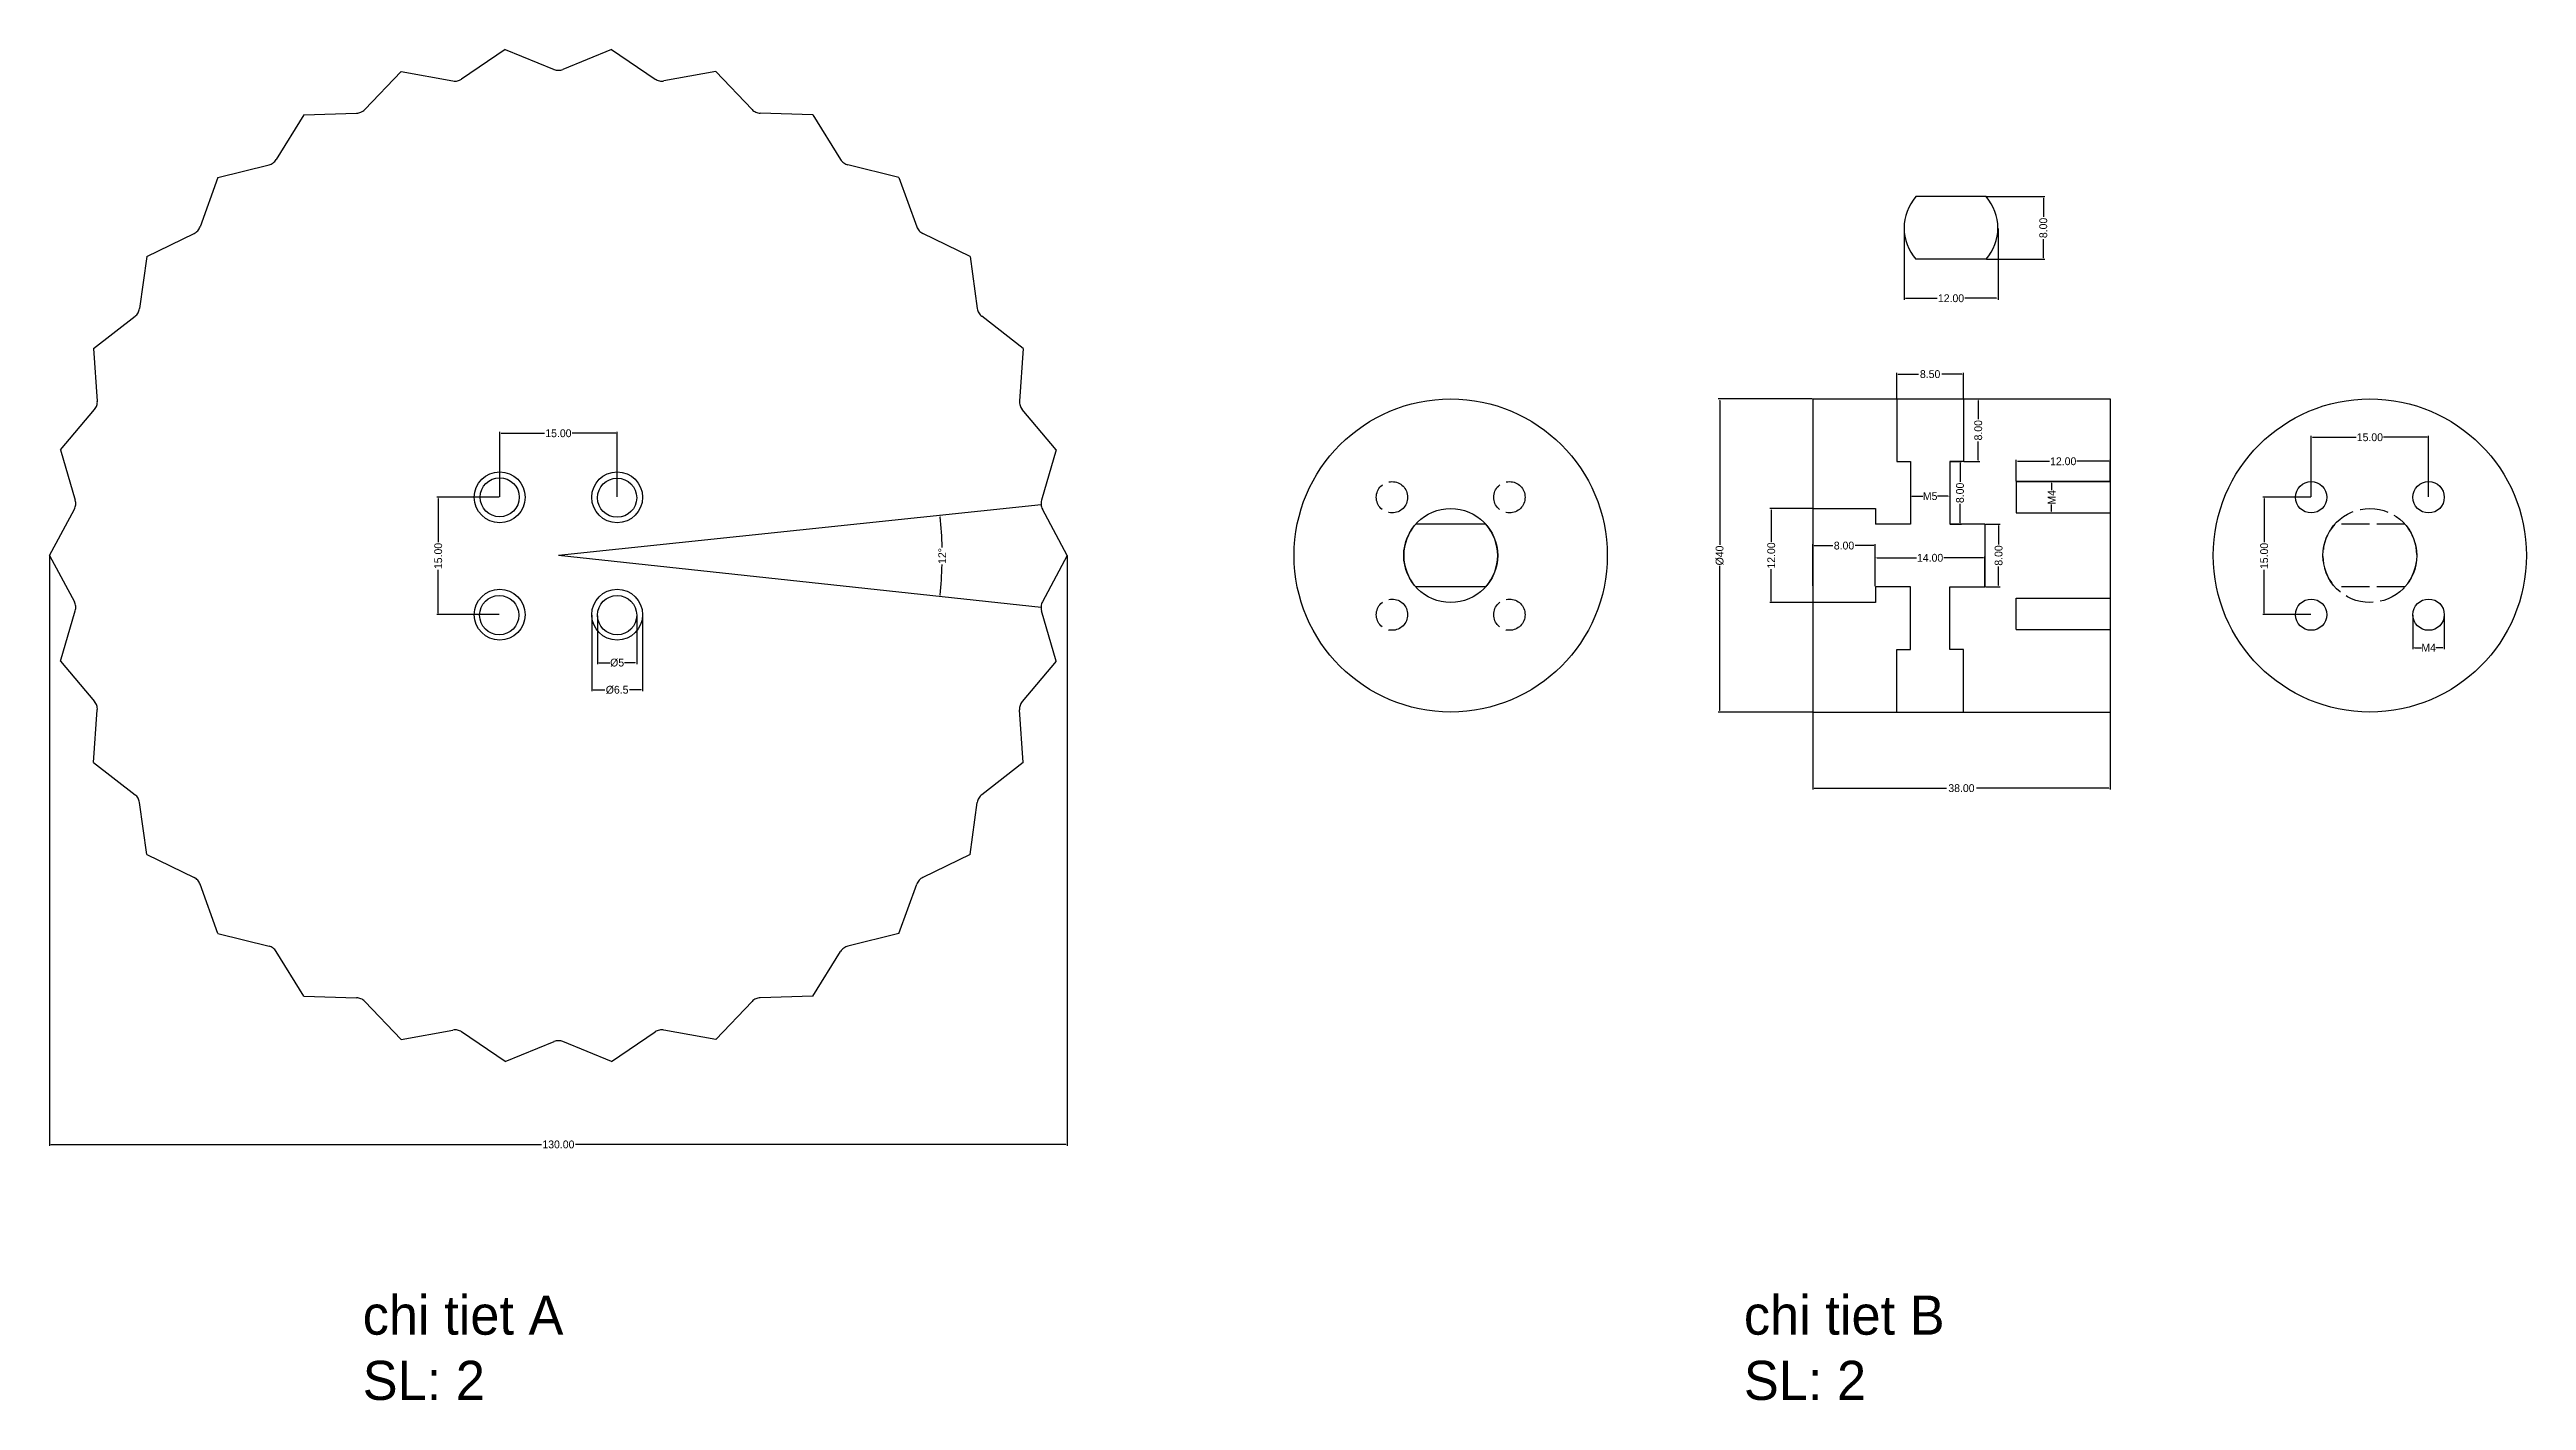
# Model space of a CAD drawing. Header units: inches. Extents: x 84 to 891, y -108 to 65.
# Drawn here: x 83.8 to 400.1, y -108 to 64.6 of the extents above; entities that cross this region are included whole.
import ezdxf

# ---------------------------------------------------------------- set-up
doc = ezdxf.new("R2010")
doc.units = ezdxf.units.IN
doc.header["$MEASUREMENT"] = 0
doc.linetypes.add('ACAD_ISO02W100', pattern=[15, 12, -3])
doc.dimstyles.get("Standard").update_dxf_attribs({"dimtxt": 1, "dimasz": 0.18, "dimexe": 0.18, "dimexo": 0.0625, "dimgap": 0.09, "dimtad": 0, "dimtoh": 1, "dimzin": 0, "dimdsep": 46, "dimtxsty": 'Standard', "dimcen": 0.09, "dimadec": 0, "dimazin": 0, "dimtfac": 1, "dimtofl": 0, "dimtmove": 0, "dimatfit": 3, "dimfxl": 1, "dimtolj": 1, "dimtzin": 0, "dimarcsym": 0})

# ---------------------------------------------------------------- blocks, each defined once
blk = doc.blocks.new('*D4')
at = {"color": 0, "lineweight": -2}
for p, q in [((83.75, -0.06), (83.75, -75.43)), ((213.75, -0.06), (213.75, -75.43)), ((83.93, -75.25), (146.58, -75.25)), ((213.57, -75.25), (150.92, -75.25))]:
    blk.add_line(p, q, dxfattribs=at)
at = {"color": 0}
for points in [[(83.93, -75.22), (83.93, -75.28), (83.75, -75.25)], [(213.57, -75.22), (213.57, -75.28), (213.75, -75.25)]]:
    blk.add_solid(points, dxfattribs=at)
at = {"layer": 'Defpoints', "color": 0}
for p in [(83.75, 0), (213.75, 0), (83.75, -75.25)]:
    blk.add_point(p, dxfattribs=at)
at = {"color": 0, "insert": (148.75, -75.25), "char_height": 1, "attachment_point": 5}
blk.add_mtext('\\A1;130.00', dxfattribs=at)
blk = doc.blocks.new('*D16')
at = {"color": 0, "lineweight": -2}
for start, end in [(1.2016, 5.7896), (354.0655, 358.6536)]:
    blk.add_arc((148.75, 0), 49.02, start, end, dxfattribs=at)
at = {"color": 0}
for points in [[(197.5, 4.94), (197.55, 4.95), (197.51, 5.12)], [(197.54, -5.07), (197.48, -5.07), (197.49, -5.25)]]:
    blk.add_solid(points, dxfattribs=at)
at = {"layer": 'Defpoints', "color": 0}
for p in [(210.41, 6.48), (148.75, 0), (148.75, 0), (197.74, -1.79), (210.4, -6.64)]:
    blk.add_point(p, dxfattribs=at)
at = {"color": 0, "insert": (197.77, -0.06), "char_height": 1, "attachment_point": 5, "rotation": 89.9276}
blk.add_mtext('\\A1;12°', dxfattribs=at)
blk = doc.blocks.new('*D20')
at = {"color": 0, "lineweight": -2}
for p, q in [((141.25, 7.5), (141.25, 15.79)), ((141.43, 15.61), (146.99, 15.61)), ((156.07, 15.61), (150.51, 15.61)), ((156.25, 7.5), (156.25, 15.79))]:
    blk.add_line(p, q, dxfattribs=at)
at = {"color": 0}
for points in [[(141.43, 15.64), (141.43, 15.58), (141.25, 15.61)], [(156.07, 15.64), (156.07, 15.58), (156.25, 15.61)]]:
    blk.add_solid(points, dxfattribs=at)
at = {"layer": 'Defpoints', "color": 0}
for p in [(156.25, 15.61), (141.25, 7.44), (156.25, 7.44)]:
    blk.add_point(p, dxfattribs=at)
at = {"color": 0, "insert": (148.75, 15.61), "char_height": 1, "attachment_point": 5}
blk.add_mtext('\\A1;15.00', dxfattribs=at)
blk = doc.blocks.new('*D21')
at = {"color": 0, "lineweight": -2}
for p, q in [((141.19, 7.44), (133.22, 7.44)), ((133.4, 7.26), (133.4, 1.69)), ((133.4, -7.38), (133.4, -1.82)), ((141.19, -7.56), (133.22, -7.56))]:
    blk.add_line(p, q, dxfattribs=at)
at = {"color": 0}
for points in [[(133.37, 7.26), (133.43, 7.26), (133.4, 7.44)], [(133.37, -7.38), (133.43, -7.38), (133.4, -7.56)]]:
    blk.add_solid(points, dxfattribs=at)
at = {"layer": 'Defpoints', "color": 0}
for p in [(141.25, 7.44), (133.4, -7.56), (141.25, -7.56)]:
    blk.add_point(p, dxfattribs=at)
at = {"color": 0, "insert": (133.4, -0.06), "char_height": 1, "attachment_point": 5, "rotation": 90}
blk.add_mtext('\\A1;15.00', dxfattribs=at)
blk = doc.blocks.new('*D22')
at = {"color": 0, "lineweight": -2}
for p, q in [((153, -7.62), (153, -17.35)), ((159.5, -7.62), (159.5, -17.35)), ((153.18, -17.17), (154.66, -17.17)), ((159.32, -17.17), (157.84, -17.17))]:
    blk.add_line(p, q, dxfattribs=at)
at = {"color": 0}
for points in [[(153.18, -17.14), (153.18, -17.2), (153, -17.17)], [(159.32, -17.14), (159.32, -17.2), (159.5, -17.17)]]:
    blk.add_solid(points, dxfattribs=at)
at = {"layer": 'Defpoints', "color": 0}
for p in [(153, -7.56), (159.5, -7.56), (159.5, -17.17)]:
    blk.add_point(p, dxfattribs=at)
at = {"color": 0, "insert": (156.25, -17.17), "char_height": 1, "attachment_point": 5}
blk.add_mtext('\\A1;%%c6.5', dxfattribs=at)
blk = doc.blocks.new('*D27')
at = {"color": 0, "lineweight": -2}
for p, q in [((331.16, 45.85), (338.6, 45.85)), ((338.42, 45.67), (338.42, 43.28)), ((338.42, 38.03), (338.42, 40.43)), ((331.16, 37.85), (338.6, 37.85))]:
    blk.add_line(p, q, dxfattribs=at)
at = {"color": 0}
for points in [[(338.39, 45.67), (338.45, 45.67), (338.42, 45.85)], [(338.39, 38.03), (338.45, 38.03), (338.42, 37.85)]]:
    blk.add_solid(points, dxfattribs=at)
at = {"layer": 'Defpoints', "color": 0}
for p in [(331.1, 45.85), (331.1, 37.85), (338.42, 37.85)]:
    blk.add_point(p, dxfattribs=at)
at = {"color": 0, "insert": (338.42, 41.85), "char_height": 1, "attachment_point": 5, "rotation": 90}
blk.add_mtext('\\A1;8.00', dxfattribs=at)
blk = doc.blocks.new('*D28')
at = {"color": 0, "lineweight": -2}
for p, q in [((320.63, 41.79), (320.63, 32.68)), ((332.63, 41.79), (332.63, 32.68)), ((320.81, 32.86), (324.87, 32.86)), ((332.45, 32.86), (328.38, 32.86))]:
    blk.add_line(p, q, dxfattribs=at)
at = {"color": 0}
for points in [[(320.81, 32.89), (320.81, 32.83), (320.63, 32.86)], [(332.45, 32.89), (332.45, 32.83), (332.63, 32.86)]]:
    blk.add_solid(points, dxfattribs=at)
at = {"layer": 'Defpoints', "color": 0}
for p in [(320.63, 41.85), (332.63, 41.85), (332.63, 32.86)]:
    blk.add_point(p, dxfattribs=at)
at = {"color": 0, "insert": (326.63, 32.86), "char_height": 1, "attachment_point": 5}
blk.add_mtext('\\A1;12.00', dxfattribs=at)
blk = doc.blocks.new('*D29')
at = {"color": 0, "lineweight": -2}
for p, q in [((308.9, 20), (296.9, 20)), ((297.08, 19.82), (297.08, 1.34)), ((297.08, -19.82), (297.08, -1.34)), ((308.9, -20), (296.9, -20))]:
    blk.add_line(p, q, dxfattribs=at)
at = {"color": 0}
for points in [[(297.05, 19.82), (297.11, 19.82), (297.08, 20)], [(297.05, -19.82), (297.11, -19.82), (297.08, -20)]]:
    blk.add_solid(points, dxfattribs=at)
at = {"layer": 'Defpoints', "color": 0}
for p in [(308.96, 20), (297.08, -20), (308.96, -20)]:
    blk.add_point(p, dxfattribs=at)
at = {"color": 0, "insert": (297.08, 0), "char_height": 1, "attachment_point": 5, "rotation": 90}
blk.add_mtext('\\A1;%%c40', dxfattribs=at)
blk = doc.blocks.new('*D30')
at = {"color": 0, "lineweight": -2}
for p, q in [((308.9, 6), (303.49, 6)), ((303.67, 5.82), (303.67, 1.76)), ((303.67, -5.82), (303.67, -1.76)), ((308.9, -6), (303.49, -6))]:
    blk.add_line(p, q, dxfattribs=at)
at = {"color": 0}
for points in [[(303.64, 5.82), (303.7, 5.82), (303.67, 6)], [(303.64, -5.82), (303.7, -5.82), (303.67, -6)]]:
    blk.add_solid(points, dxfattribs=at)
at = {"layer": 'Defpoints', "color": 0}
for p in [(308.96, 6), (303.67, -6), (308.96, -6)]:
    blk.add_point(p, dxfattribs=at)
at = {"color": 0, "insert": (303.67, 0), "char_height": 1, "attachment_point": 5, "rotation": 90}
blk.add_mtext('\\A1;12.00', dxfattribs=at)
blk = doc.blocks.new('*D31')
at = {"color": 0, "lineweight": -2}
for p, q in [((316.96, -3.94), (316.96, -0.12)), ((317.14, -0.3), (322.21, -0.3)), ((330.78, -0.3), (325.72, -0.3)), ((330.96, -3.94), (330.96, -0.12))]:
    blk.add_line(p, q, dxfattribs=at)
at = {"color": 0}
for points in [[(317.14, -0.27), (317.14, -0.33), (316.96, -0.3)], [(330.78, -0.27), (330.78, -0.33), (330.96, -0.3)]]:
    blk.add_solid(points, dxfattribs=at)
at = {"layer": 'Defpoints', "color": 0}
for p in [(330.96, -0.3), (316.96, -4), (330.96, -4)]:
    blk.add_point(p, dxfattribs=at)
at = {"color": 0, "insert": (323.96, -0.3), "char_height": 1, "attachment_point": 5}
blk.add_mtext('\\A1;14.00', dxfattribs=at)
blk = doc.blocks.new('*D26')
at = {"color": 0, "lineweight": -2}
for p, q in [((319.71, 20.06), (319.71, 23.35)), ((319.89, 23.17), (322.46, 23.17)), ((328.03, 23.17), (325.47, 23.17)), ((328.21, 20.06), (328.21, 23.35))]:
    blk.add_line(p, q, dxfattribs=at)
at = {"color": 0}
for points in [[(319.89, 23.2), (319.89, 23.14), (319.71, 23.17)], [(328.03, 23.2), (328.03, 23.14), (328.21, 23.17)]]:
    blk.add_solid(points, dxfattribs=at)
at = {"layer": 'Defpoints', "color": 0}
for p in [(328.21, 23.17), (319.71, 20), (328.21, 20)]:
    blk.add_point(p, dxfattribs=at)
at = {"color": 0, "insert": (323.96, 23.17), "char_height": 1, "attachment_point": 5}
blk.add_mtext('\\A1;8.50', dxfattribs=at)
blk = doc.blocks.new('*D32')
at = {"color": 0, "lineweight": -2}
for p, q in [((331.03, 4), (332.89, 4)), ((332.71, 3.82), (332.71, 1.42)), ((332.71, -3.82), (332.71, -1.42)), ((331.03, -4), (332.89, -4))]:
    blk.add_line(p, q, dxfattribs=at)
at = {"color": 0}
for points in [[(332.68, 3.82), (332.74, 3.82), (332.71, 4)], [(332.68, -3.82), (332.74, -3.82), (332.71, -4)]]:
    blk.add_solid(points, dxfattribs=at)
at = {"layer": 'Defpoints', "color": 0}
for p in [(330.96, 4), (332.71, 4), (330.96, -4)]:
    blk.add_point(p, dxfattribs=at)
at = {"color": 0, "insert": (332.71, 0), "char_height": 1, "attachment_point": 5, "rotation": 90}
blk.add_mtext('\\A1;8.00', dxfattribs=at)
blk = doc.blocks.new('*D33')
at = {"color": 0, "lineweight": -2}
for p, q in [((337.18, 9.44), (339.66, 9.44)), ((339.48, 9.26), (339.48, 8.36)), ((339.48, 5.62), (339.48, 6.51)), ((337.18, 5.44), (339.66, 5.44))]:
    blk.add_line(p, q, dxfattribs=at)
at = {"color": 0}
for points in [[(339.45, 9.26), (339.51, 9.26), (339.48, 9.44)], [(339.45, 5.62), (339.51, 5.62), (339.48, 5.44)]]:
    blk.add_solid(points, dxfattribs=at)
at = {"layer": 'Defpoints', "color": 0}
for p in [(337.12, 9.44), (337.12, 5.44), (339.48, 5.44)]:
    blk.add_point(p, dxfattribs=at)
at = {"color": 0, "insert": (339.48, 7.44), "char_height": 1, "attachment_point": 5, "rotation": 90}
blk.add_mtext('\\A1;M4', dxfattribs=at)
blk = doc.blocks.new('*D34')
at = {"color": 0, "lineweight": -2}
for p, q in [((334.96, 9.5), (334.96, 12.21)), ((335.14, 12.03), (339.21, 12.03)), ((346.78, 12.03), (342.72, 12.03)), ((346.96, 9.5), (346.96, 12.21))]:
    blk.add_line(p, q, dxfattribs=at)
at = {"color": 0}
for points in [[(335.14, 12.06), (335.14, 12), (334.96, 12.03)], [(346.78, 12.06), (346.78, 12), (346.96, 12.03)]]:
    blk.add_solid(points, dxfattribs=at)
at = {"layer": 'Defpoints', "color": 0}
for p in [(346.96, 12.03), (334.96, 9.44), (346.96, 9.44)]:
    blk.add_point(p, dxfattribs=at)
at = {"color": 0, "insert": (340.96, 12.03), "char_height": 1, "attachment_point": 5}
blk.add_mtext('\\A1;12.00', dxfattribs=at)
blk = doc.blocks.new('*D35')
at = {"color": 0, "lineweight": -2}
for p, q in [((308.96, -3.87), (308.96, 1.44)), ((309.14, 1.26), (311.54, 1.26)), ((316.78, 1.26), (314.39, 1.26)), ((316.96, -3.87), (316.96, 1.44))]:
    blk.add_line(p, q, dxfattribs=at)
at = {"color": 0}
for points in [[(309.14, 1.29), (309.14, 1.23), (308.96, 1.26)], [(316.78, 1.29), (316.78, 1.23), (316.96, 1.26)]]:
    blk.add_solid(points, dxfattribs=at)
at = {"layer": 'Defpoints', "color": 0}
for p in [(308.96, 1.26), (308.96, -3.94), (316.96, -3.94)]:
    blk.add_point(p, dxfattribs=at)
at = {"color": 0, "insert": (312.96, 1.26), "char_height": 1, "attachment_point": 5}
blk.add_mtext('\\A1;8.00', dxfattribs=at)
blk = doc.blocks.new('*D36')
at = {"color": 0, "lineweight": -2}
for p, q in [((328.28, 20), (330.29, 20)), ((330.11, 19.82), (330.11, 17.42)), ((330.11, 12.18), (330.11, 14.58)), ((328.28, 12), (330.29, 12))]:
    blk.add_line(p, q, dxfattribs=at)
at = {"color": 0}
for points in [[(330.08, 19.82), (330.14, 19.82), (330.11, 20)], [(330.08, 12.18), (330.14, 12.18), (330.11, 12)]]:
    blk.add_solid(points, dxfattribs=at)
at = {"layer": 'Defpoints', "color": 0}
for p in [(328.21, 20), (328.21, 12), (330.11, 12)]:
    blk.add_point(p, dxfattribs=at)
at = {"color": 0, "insert": (330.11, 16), "char_height": 1, "attachment_point": 5, "rotation": 90}
blk.add_mtext('\\A1;8.00', dxfattribs=at)
blk = doc.blocks.new('*D37')
at = {"color": 0, "lineweight": -2}
for p, q in [((326.53, 12), (327.96, 12)), ((327.78, 11.82), (327.78, 9.42)), ((327.78, 4.18), (327.78, 6.58)), ((326.53, 4), (327.96, 4))]:
    blk.add_line(p, q, dxfattribs=at)
at = {"color": 0}
for points in [[(327.75, 11.82), (327.81, 11.82), (327.78, 12)], [(327.75, 4.18), (327.81, 4.18), (327.78, 4)]]:
    blk.add_solid(points, dxfattribs=at)
at = {"layer": 'Defpoints', "color": 0}
for p in [(326.46, 12), (326.46, 4), (327.78, 4)]:
    blk.add_point(p, dxfattribs=at)
at = {"color": 0, "insert": (327.78, 8), "char_height": 1, "attachment_point": 5, "rotation": 90}
blk.add_mtext('\\A1;8.00', dxfattribs=at)
blk = doc.blocks.new('*D38')
at = {"color": 0, "lineweight": -2}
for p, q in [((321.46, 10), (321.46, 7.4)), ((326.46, 10), (326.46, 7.4)), ((321.64, 7.58), (323.04, 7.58)), ((326.28, 7.58), (324.89, 7.58))]:
    blk.add_line(p, q, dxfattribs=at)
at = {"color": 0}
for points in [[(321.64, 7.61), (321.64, 7.55), (321.46, 7.58)], [(326.28, 7.61), (326.28, 7.55), (326.46, 7.58)]]:
    blk.add_solid(points, dxfattribs=at)
at = {"layer": 'Defpoints', "color": 0}
for p in [(321.46, 10.07), (326.46, 10.07), (326.46, 7.58)]:
    blk.add_point(p, dxfattribs=at)
at = {"color": 0, "insert": (323.96, 7.58), "char_height": 1, "attachment_point": 5}
blk.add_mtext('\\A1;M5', dxfattribs=at)
blk = doc.blocks.new('*D39')
at = {"color": 0, "lineweight": -2}
for p, q in [((308.96, -20.06), (308.96, -29.91)), ((346.96, -20.06), (346.96, -29.91)), ((309.14, -29.73), (326.04, -29.73)), ((346.78, -29.73), (329.89, -29.73))]:
    blk.add_line(p, q, dxfattribs=at)
at = {"color": 0}
for points in [[(309.14, -29.7), (309.14, -29.76), (308.96, -29.73)], [(346.78, -29.7), (346.78, -29.76), (346.96, -29.73)]]:
    blk.add_solid(points, dxfattribs=at)
at = {"layer": 'Defpoints', "color": 0}
for p in [(308.96, -20), (346.96, -20), (346.96, -29.73)]:
    blk.add_point(p, dxfattribs=at)
at = {"color": 0, "insert": (327.96, -29.73), "char_height": 1, "attachment_point": 5}
blk.add_mtext('\\A1;38.00', dxfattribs=at)
blk = doc.blocks.new('*D40')
at = {"color": 0, "lineweight": -2}
for p, q in [((153.75, -7.69), (153.75, -13.88)), ((158.75, -7.69), (158.75, -13.88)), ((153.93, -13.7), (155.33, -13.7)), ((158.57, -13.7), (157.17, -13.7))]:
    blk.add_line(p, q, dxfattribs=at)
at = {"color": 0}
for points in [[(153.93, -13.67), (153.93, -13.73), (153.75, -13.7)], [(158.57, -13.67), (158.57, -13.73), (158.75, -13.7)]]:
    blk.add_solid(points, dxfattribs=at)
at = {"layer": 'Defpoints', "color": 0}
for p in [(153.75, -7.62), (158.75, -7.62), (158.75, -13.7)]:
    blk.add_point(p, dxfattribs=at)
at = {"color": 0, "insert": (156.25, -13.7), "char_height": 1, "attachment_point": 5}
blk.add_mtext('\\A1;%%c5', dxfattribs=at)
blk = doc.blocks.new('*D41')
at = {"color": 0, "lineweight": -2}
for p, q in [((372.63, 7.5), (372.63, 15.28)), ((372.81, 15.1), (378.37, 15.1)), ((387.45, 15.1), (381.89, 15.1)), ((387.63, 7.5), (387.63, 15.28))]:
    blk.add_line(p, q, dxfattribs=at)
at = {"color": 0}
for points in [[(372.81, 15.13), (372.81, 15.07), (372.63, 15.1)], [(387.45, 15.13), (387.45, 15.07), (387.63, 15.1)]]:
    blk.add_solid(points, dxfattribs=at)
at = {"layer": 'Defpoints', "color": 0}
for p in [(387.63, 15.1), (372.63, 7.44), (387.63, 7.44)]:
    blk.add_point(p, dxfattribs=at)
at = {"color": 0, "insert": (380.13, 15.1), "char_height": 1, "attachment_point": 5}
blk.add_mtext('\\A1;15.00', dxfattribs=at)
blk = doc.blocks.new('*D42')
at = {"color": 0, "lineweight": -2}
for p, q in [((372.57, 7.44), (366.45, 7.44)), ((366.63, 7.26), (366.63, 1.69)), ((366.63, -7.38), (366.63, -1.82)), ((372.57, -7.56), (366.45, -7.56))]:
    blk.add_line(p, q, dxfattribs=at)
at = {"color": 0}
for points in [[(366.6, 7.26), (366.66, 7.26), (366.63, 7.44)], [(366.6, -7.38), (366.66, -7.38), (366.63, -7.56)]]:
    blk.add_solid(points, dxfattribs=at)
at = {"layer": 'Defpoints', "color": 0}
for p in [(372.63, 7.44), (366.63, -7.56), (372.63, -7.56)]:
    blk.add_point(p, dxfattribs=at)
at = {"color": 0, "insert": (366.63, -0.06), "char_height": 1, "attachment_point": 5, "rotation": 90}
blk.add_mtext('\\A1;15.00', dxfattribs=at)
blk = doc.blocks.new('*D43')
at = {"color": 0, "lineweight": -2}
for p, q in [((385.63, -7.62), (385.63, -11.96)), ((389.63, -7.62), (389.63, -11.96)), ((385.81, -11.78), (386.71, -11.78)), ((389.45, -11.78), (388.55, -11.78))]:
    blk.add_line(p, q, dxfattribs=at)
at = {"color": 0}
for points in [[(385.81, -11.75), (385.81, -11.81), (385.63, -11.78)], [(389.45, -11.75), (389.45, -11.81), (389.63, -11.78)]]:
    blk.add_solid(points, dxfattribs=at)
at = {"layer": 'Defpoints', "color": 0}
for p in [(385.63, -7.56), (389.63, -7.56), (389.63, -11.78)]:
    blk.add_point(p, dxfattribs=at)
at = {"color": 0, "insert": (387.63, -11.78), "char_height": 1, "attachment_point": 5}
blk.add_mtext('\\A1;M4', dxfattribs=at)

msp = doc.modelspace()

# ---------------------------------------------------------------- linework, layer by layer
for p, q in [((141.956, 64.644), (136.39, 60.871)), ((141.956, 64.644), (148.186, 62.111)), ((155.545, 64.644), (149.316, 62.111)), ((155.545, 64.644), (161.111, 60.871)), ((128.665, 61.819), (124.004, 56.971)), ((128.665, 61.819), (135.284, 60.636)), ((168.837, 61.819), (162.217, 60.636)), ((168.837, 61.819), (173.497, 56.971)), ((116.251, 56.292), (112.7, 50.581)), ((116.251, 56.292), (122.972, 56.511)), ((181.251, 56.292), (174.53, 56.511)), ((181.251, 56.292), (184.801, 50.581)), ((105.257, 48.304), (102.972, 41.98)), ((105.257, 48.304), (111.786, 49.916)), ((192.244, 48.304), (185.715, 49.916)), ((192.244, 48.304), (194.53, 41.98)), ((331.098, 45.854), (322.154, 45.854)), ((96.165, 38.206), (102.215, 41.14)), ((201.337, 38.206), (195.286, 41.14)), ((96.165, 38.206), (95.244, 31.545)), ((201.337, 38.206), (202.257, 31.545)), ((331.098, 37.854), (322.154, 37.854)), ((89.37, 26.438), (94.679, 30.566)), ((208.131, 26.438), (202.822, 30.566)), ((89.37, 26.438), (89.855, 19.731)), ((208.131, 26.438), (207.647, 19.731)), ((308.965, 20), (308.965, -20)), ((308.965, 20), (346.965, 20)), ((319.715, 20), (319.715, 12)), ((328.215, 20), (328.215, 12)), ((346.965, 20), (346.965, -20)), ((85.171, 13.514), (89.505, 18.656)), ((212.33, 13.514), (207.996, 18.656)), ((85.171, 13.514), (87.039, 7.054)), ((212.33, 13.514), (210.462, 7.054)), ((319.715, 12), (321.465, 12)), ((321.465, 12), (321.465, 4)), ((328.215, 12), (326.465, 12)), ((326.465, 12), (326.465, 4)), ((210.411, 6.481), (148.751, 0)), ((346.965, 9.438), (334.965, 9.438)), ((334.965, 9.438), (334.965, 5.438)), ((334.965, 9.438), (346.965, 9.438)), ((83.751, 0), (86.921, 5.93)), ((213.751, 0), (210.58, 5.93)), ((267.194, 4), (258.25, 4)), ((308.965, 6), (316.965, 6)), ((316.965, 6), (316.965, 4)), ((321.465, 4), (316.965, 4)), ((330.965, 4), (326.465, 4)), ((330.965, 4), (330.965, -4)), ((334.965, 5.438), (346.965, 5.438)), ((83.751, 0), (86.921, -5.93)), ((210.403, -6.638), (148.751, 0)), ((213.751, 0), (210.58, -5.93)), ((267.194, -4), (258.25, -4)), ((316.965, -6), (308.965, -6)), ((321.465, -4), (316.965, -4)), ((316.965, -4), (316.965, -6)), ((321.465, -12), (321.465, -4)), ((326.465, -4), (330.965, -4)), ((326.465, -12), (326.465, -4)), ((334.965, -9.438), (334.965, -5.438)), ((334.965, -5.438), (346.965, -5.438)), ((85.171, -13.514), (87.039, -7.054)), ((212.33, -13.514), (210.462, -7.054)), ((334.965, -9.438), (346.965, -9.438)), ((319.715, -20), (319.715, -12)), ((319.715, -12), (321.465, -12)), ((328.215, -12), (326.465, -12)), ((328.215, -20), (328.215, -12)), ((85.171, -13.514), (89.505, -18.656)), ((212.33, -13.514), (207.996, -18.656)), ((89.37, -26.438), (89.855, -19.731)), ((208.131, -26.438), (207.647, -19.731)), ((308.965, -20), (346.965, -20)), ((89.37, -26.438), (94.679, -30.566)), ((208.131, -26.438), (202.822, -30.566)), ((96.165, -38.206), (95.244, -31.545)), ((201.337, -38.206), (202.257, -31.545)), ((96.165, -38.206), (102.215, -41.14)), ((201.337, -38.206), (195.286, -41.14)), ((105.257, -48.304), (102.972, -41.98)), ((192.244, -48.304), (194.53, -41.98)), ((105.257, -48.304), (111.786, -49.916)), ((116.251, -56.292), (112.7, -50.581)), ((181.251, -56.292), (184.801, -50.581)), ((192.244, -48.304), (185.715, -49.916)), ((116.251, -56.292), (122.972, -56.511)), ((181.251, -56.292), (174.53, -56.511)), ((128.665, -61.819), (124.004, -56.971)), ((168.837, -61.819), (173.497, -56.971)), ((128.665, -61.819), (135.284, -60.636)), ((141.956, -64.644), (136.39, -60.871)), ((141.956, -64.644), (148.186, -62.111)), ((155.545, -64.644), (149.316, -62.111)), ((155.545, -64.644), (161.111, -60.871)), ((168.837, -61.819), (162.217, -60.636))]:
    msp.add_line(p, q)
at = {"linetype": 'ACAD_ISO02W100', "ltscale": 0.3}
for p, q in [((384.602, 4), (375.658, 4)), ((384.602, -4), (375.658, -4))]:
    msp.add_line(p, q, dxfattribs=at)
for centre, radius in [((262.722, 0), 20), ((380.13, 0), 20), ((141.251, 7.438), 3.25), ((141.251, 7.438), 2.5), ((156.251, 7.438), 3.25), ((156.251, 7.375), 2.5), ((372.63, 7.438), 2), ((387.63, 7.438), 2), ((262.722, 0), 6), ((141.251, -7.562), 3.25), ((141.188, -7.625), 2.5), ((156.251, -7.562), 3.25), ((156.251, -7.625), 2.5), ((372.63, -7.562), 2), ((387.63, -7.562), 2)]:
    msp.add_circle(centre, radius)
for centre, radius in [((255.222, 7.438), 2), ((270.222, 7.438), 2), ((380.13, 0), 6), ((255.222, -7.562), 2), ((270.222, -7.562), 2)]:
    msp.add_circle(centre, radius, dxfattribs=at)
for centre, radius, start, end in [((135.548, 62.112), 1.5, 259.86866, 282), ((135.548, 62.112), 1.5, 282, 304.13134), ((148.751, 63.5), 1.5, 247.86866, 270), ((148.751, 63.5), 1.5, 270, 292.13134), ((161.953, 62.112), 1.5, 235.86866, 258), ((161.953, 62.112), 1.5, 258, 280.13134), ((122.923, 58.01), 1.5, 294, 316.13134), ((174.578, 58.01), 1.5, 223.86866, 246), ((122.923, 58.01), 1.5, 271.86866, 294), ((174.578, 58.01), 1.5, 246, 268.13134), ((111.426, 51.373), 1.5, 283.86866, 306), ((111.426, 51.373), 1.5, 306, 328.13134), ((186.075, 51.373), 1.5, 211.86866, 234), ((186.075, 51.373), 1.5, 234, 256.13134), ((326.626, 41.854), 6, 138.18969, 221.81031), ((326.626, 41.854), 6, 318.18969, 41.81031), ((101.561, 42.49), 1.5, 295.86866, 318), ((101.561, 42.49), 1.5, 318, 340.13134), ((195.94, 42.49), 1.5, 199.86866, 222), ((195.94, 42.49), 1.5, 222, 244.13134), ((93.758, 31.75), 1.5, 307.86866, 330), ((93.758, 31.75), 1.5, 330, 352.13134), ((203.743, 31.75), 1.5, 187.86866, 210), ((203.743, 31.75), 1.5, 210, 232.13134), ((88.359, 19.623), 1.5, 319.86866, 342), ((88.359, 19.623), 1.5, 342, 4.13134), ((209.143, 19.623), 1.5, 175.86866, 198), ((209.143, 19.623), 1.5, 198, 220.13134), ((85.599, 6.638), 1.5, 331.86866, 354), ((85.599, 6.638), 1.5, 354, 16.13134), ((211.903, 6.638), 1.5, 163.86866, 186), ((211.903, 6.638), 1.5, 186, 208.13134), ((262.722, 0), 6, 138.18969, 221.81031), ((262.722, 0), 6, 318.18969, 41.81031), ((85.599, -6.638), 1.5, 6, 28.13134), ((211.903, -6.638), 1.5, 151.86866, 174), ((85.599, -6.638), 1.5, 343.86866, 6), ((211.903, -6.638), 1.5, 174, 196.13134), ((88.359, -19.623), 1.5, 18, 40.13134), ((209.143, -19.623), 1.5, 139.86866, 162), ((88.359, -19.623), 1.5, 355.86866, 18), ((209.143, -19.623), 1.5, 162, 184.13134), ((93.758, -31.75), 1.5, 30, 52.13134), ((93.758, -31.75), 1.5, 7.86866, 30), ((203.743, -31.75), 1.5, 150, 172.13134), ((203.743, -31.75), 1.5, 127.86866, 150), ((101.561, -42.49), 1.5, 42, 64.13134), ((101.561, -42.49), 1.5, 19.86866, 42), ((195.94, -42.49), 1.5, 138, 160.13134), ((195.94, -42.49), 1.5, 115.86866, 138), ((111.426, -51.373), 1.5, 54, 76.13134), ((111.426, -51.373), 1.5, 31.86866, 54), ((186.075, -51.373), 1.5, 126, 148.13134), ((186.075, -51.373), 1.5, 103.86866, 126), ((122.923, -58.01), 1.5, 66, 88.13134), ((122.923, -58.01), 1.5, 43.86866, 66), ((174.578, -58.01), 1.5, 114, 136.13134), ((174.578, -58.01), 1.5, 91.86866, 114), ((135.548, -62.112), 1.5, 78, 100.13134), ((135.548, -62.112), 1.5, 55.86866, 78), ((148.751, -63.5), 1.5, 90, 112.13134), ((148.751, -63.5), 1.5, 67.86866, 90), ((161.953, -62.112), 1.5, 102, 124.13134), ((161.953, -62.112), 1.5, 79.86866, 102)]:
    msp.add_arc(centre, radius, start, end)
for start, end in [(138.18969, 221.81031), (318.18969, 41.81031)]:
    msp.add_arc((380.13, 0), 6, start, end, dxfattribs=at)

# ---------------------------------------------------------------- texts
at = {"char_height": 5, "width": 67.95606, "attachment_point": 1}
for s, insert in [('chi tiet A\\PSL: 2', (123.751, -94.554)), ('chi tiet B\\PSL: 2', (300.17, -94.554))]:
    msp.add_mtext(s, dxfattribs=dict(at, insert=insert))

# ---------------------------------------------------------------- dimensions: what is measured, and where the dimension line sits
for base, p1, p2, picture, middle in [((338.421, 37.854), (331.098, 45.854), (331.098, 37.854), '*D27', (338.421, 41.854)), ((330.11, 12), (328.215, 20), (328.215, 12), '*D36', (330.11, 16)), ((327.776, 4), (326.465, 12), (326.465, 4), '*D37', (327.776, 8)), ((133.402, -7.562), (141.251, 7.438), (141.251, -7.562), '*D21', (133.402, -0.062)), ((366.626, -7.562), (372.63, 7.438), (372.63, -7.562), '*D42', (366.626, -0.062)), ((303.67, -6), (308.965, 6), (308.965, -6), '*D30', (303.67, 0)), ((332.713, 4), (330.965, -4), (330.965, 4), '*D32', (332.713, 0))]:
    dim = msp.add_linear_dim(base=base, p1=p1, p2=p2, angle=90, dimstyle='Standard')
    dim.commit()
    dim.dimension.update_dxf_attribs({"geometry": picture, "text_midpoint": middle})
for base, p1, p2, picture, middle in [((332.626, 32.856), (320.626, 41.854), (332.626, 41.854), '*D28', (326.626, 32.856)), ((328.215, 23.171), (319.715, 20), (328.215, 20), '*D26', (323.965, 23.171)), ((156.251, 15.607), (141.251, 7.438), (156.251, 7.438), '*D20', (148.751, 15.607)), ((346.965, 12.03), (334.965, 9.438), (346.965, 9.438), '*D34', (340.965, 12.03)), ((387.63, 15.098), (372.63, 7.438), (387.63, 7.438), '*D41', (380.13, 15.098)), ((83.751, -75.246), (213.751, 0), (83.751, 0), '*D4', (148.751, -75.246)), ((308.965, 1.258), (316.965, -3.937), (308.965, -3.937), '*D35', (312.965, 1.258)), ((330.965, -0.302), (316.965, -4), (330.965, -4), '*D31', (323.965, -0.302)), ((346.965, -29.727), (308.965, -20), (346.965, -20), '*D39', (327.965, -29.727))]:
    dim = msp.add_linear_dim(base=base, p1=p1, p2=p2, dimstyle='Standard')
    dim.commit()
    dim.dimension.update_dxf_attribs({"geometry": picture, "text_midpoint": middle})
for base, p1, p2, text, picture, middle in [((297.085, -20), (308.965, 20), (308.965, -20), '%%c40', '*D29', (297.085, 0)), ((339.479, 5.438), (337.121, 9.438), (337.121, 5.438), 'M4', '*D33', (339.479, 7.438))]:
    dim = msp.add_linear_dim(base=base, p1=p1, p2=p2, angle=90, text=text, dimstyle='Standard')
    dim.commit()
    dim.dimension.update_dxf_attribs({"geometry": picture, "text_midpoint": middle})
for base, p1, p2, text, picture, middle in [((326.465, 7.58), (321.465, 10.065), (326.465, 10.065), 'M5', '*D38', (323.965, 7.58)), ((159.501, -17.166), (153.001, -7.562), (159.501, -7.562), '%%c6.5', '*D22', (156.251, -17.166)), ((158.751, -13.7), (153.751, -7.625), (158.751, -7.625), '%%c5', '*D40', (156.251, -13.7))]:
    dim = msp.add_linear_dim(base=base, p1=p1, p2=p2, text=text, dimstyle='Standard')
    dim.commit()
    dim.dimension.update_dxf_attribs({"geometry": picture, "text_midpoint": middle})
dim = msp.add_angular_dim_2l(base=(197.742, -1.794), line1=((210.403, -6.638), (148.751, 0)), line2=((210.411, 6.481), (148.751, 0)), dimstyle='Standard')
dim.commit()
dim.dimension.update_dxf_attribs({"geometry": '*D16', "text_midpoint": (197.775, -0.062)})
dim = msp.add_linear_dim(base=(389.63, -11.785), p1=(385.63, -7.562), p2=(389.63, -7.562), text='M4', dimstyle='Standard')
dim.commit()
dim.dimension.update_dxf_attribs({"geometry": '*D43', "text_midpoint": (387.63, -11.785), "dimtype": 160})

doc.saveas('drawing.dxf')
